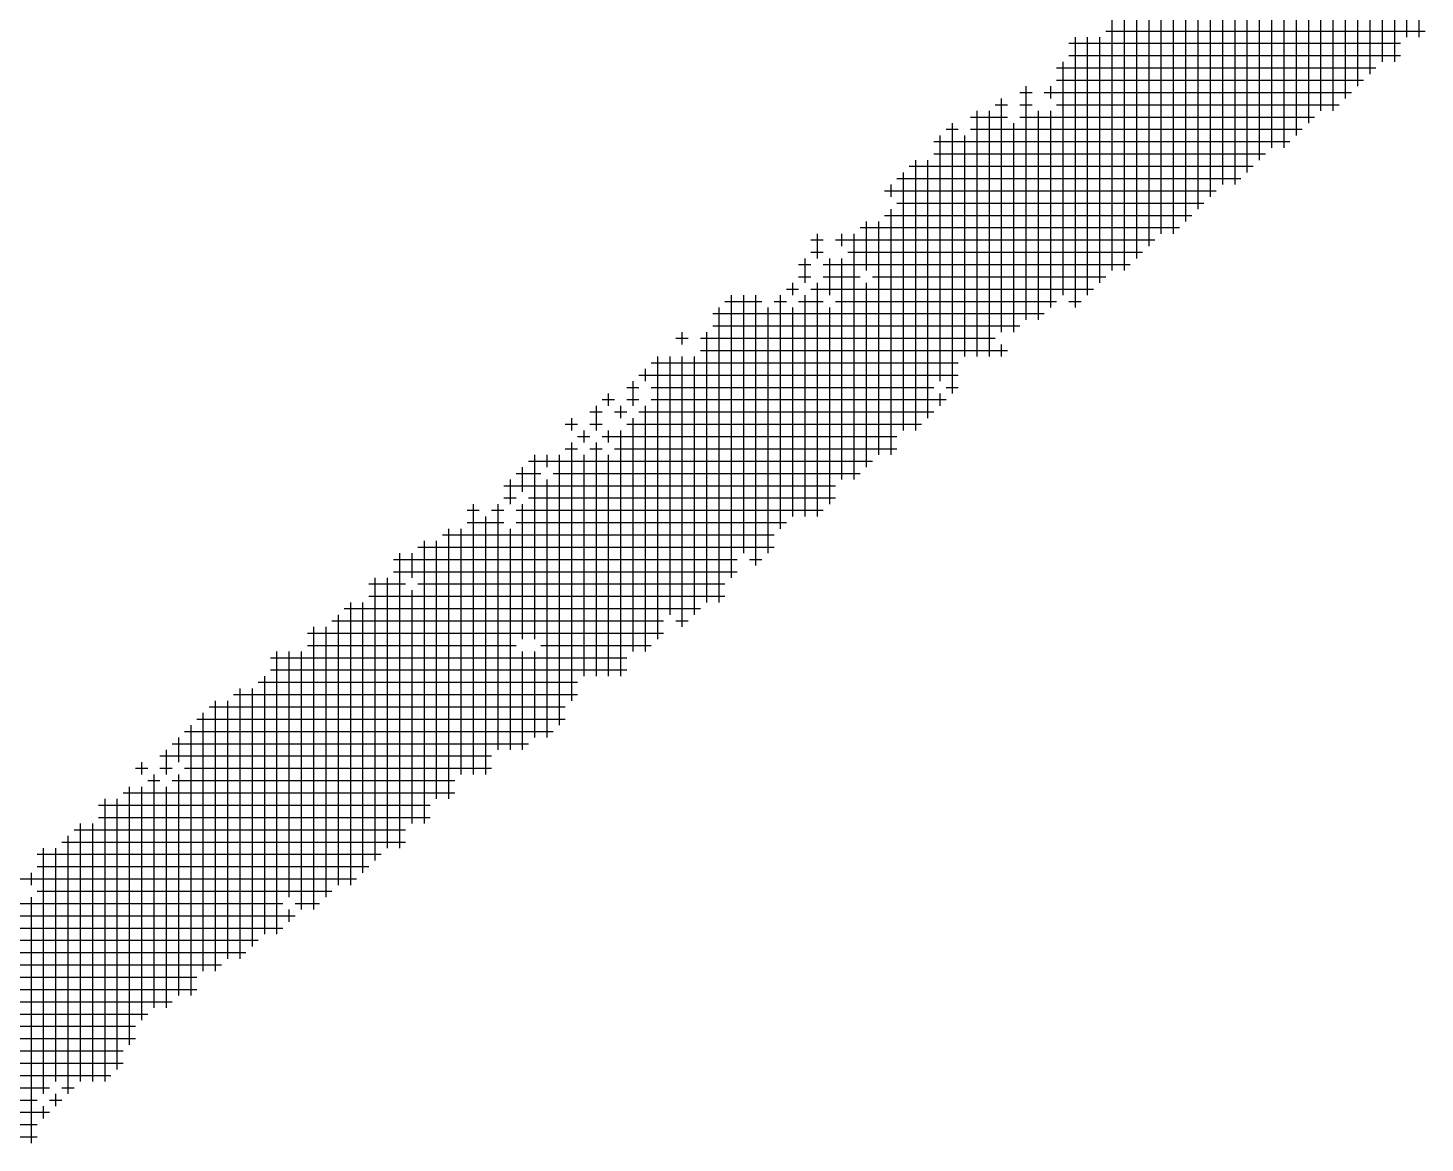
# Model space of a CAD drawing. Header units: feet. Extents: x 0 to 84100, y 0 to 59400.
# Drawn here: x 57405.9 to 57494.4, y 2995.4 to 3066 of the extents above; entities that cross this region are included whole.
import ezdxf

# ---------------------------------------------------------------- set-up
doc = ezdxf.new("R2010")
doc.units = ezdxf.units.FT
doc.header["$LTSCALE"] = 550
doc.header["$MEASUREMENT"] = 0
doc.layers.add('CX-MISC', color=2, linetype='CONTINUOUS')

# ---------------------------------------------------------------- blocks, each defined once
blk = doc.blocks.new('CXGLOGO-싸인2')
at = {"layer": 'CX-MISC'}
for p, q in [((9660.4328, -1036.4299), (9660.4328, -1037.9851)), ((9660.2772, -1036.5855), (9660.2772, -1038.0629)), ((9659.8884, -1036.741), (9659.8884, -1038.3739)), ((9659.9662, -1036.6632), (9659.9662, -1038.2962)), ((9660.1217, -1036.6632), (9660.1217, -1038.2184)), ((9660.1995, -1036.6632), (9660.1995, -1038.1407)), ((9660.5883, -1036.741), (9660.5883, -1037.8296)), ((9659.7329, -1036.8187), (9659.7329, -1038.5295)), ((9659.8107, -1036.8187), (9659.8107, -1038.4517)), ((9660.044, -1036.8187), (9660.044, -1038.2962)), ((9660.5105, -1036.8187), (9660.5105, -1037.8296)), ((9659.4996, -1036.8965), (9659.4996, -1038.685)), ((9660.355, -1036.8965), (9660.355, -1037.9851)), ((9659.5774, -1036.9743), (9659.5774, -1038.6072)), ((9659.3441, -1037.052), (9659.3441, -1038.7627)), ((9659.4219, -1037.052), (9659.4219, -1038.7627)), ((9659.6552, -1037.052), (9659.6552, -1038.5295)), ((9659.2664, -1037.1298), (9659.2664, -1038.8405)), ((9659.1108, -1037.2075), (9659.1108, -1038.996)), ((9659.1886, -1037.2075), (9659.1886, -1038.9183)), ((9658.9553, -1037.3631), (9658.9553, -1039.0738)), ((9659.0331, -1037.2853), (9659.0331, -1039.0738)), ((9658.8776, -1037.4408), (9658.8776, -1039.1515)), ((9658.722, -1037.5186), (9658.722, -1039.3071)), ((9658.7998, -1037.5186), (9658.7998, -1039.2293)), ((9658.6443, -1037.6741), (9658.6443, -1039.3071)), ((9658.6054, -1037.7907), (9660.6272, -1037.7907)), ((9658.3721, -1037.8685), (9660.4716, -1037.8685)), ((9658.411, -1037.8296), (9658.411, -1039.5403)), ((9658.4888, -1037.8296), (9658.4888, -1039.4626)), ((9658.5665, -1037.8296), (9658.5665, -1039.3848)), ((9658.3721, -1037.9463), (9660.4716, -1037.9463)), ((9658.2944, -1038.024), (9660.3161, -1038.024)), ((9658.3332, -1037.9851), (9658.3332, -1039.4626)), ((9658.1, -1038.1407), (9658.1, -1039.6181)), ((9658.2555, -1038.1407), (9658.2555, -1038.2184)), ((9658.2944, -1038.1018), (9660.2384, -1038.1018)), ((9657.9444, -1038.2184), (9657.9444, -1039.6959)), ((9658.0611, -1038.1795), (9658.1388, -1038.1795)), ((9658.2166, -1038.1795), (9660.1606, -1038.1795)), ((9657.75, -1038.3351), (9657.9833, -1038.3351)), ((9657.7889, -1038.2962), (9657.7889, -1039.8514)), ((9657.8667, -1038.2962), (9657.8667, -1039.8514)), ((9657.9056, -1038.2573), (9657.9833, -1038.2573)), ((9658.0611, -1038.2573), (9658.1388, -1038.2573)), ((9658.0611, -1038.3351), (9659.9273, -1038.3351)), ((9658.1777, -1038.2962), (9658.1777, -1039.6181)), ((9658.2555, -1038.2962), (9658.2555, -1039.5403)), ((9658.2944, -1038.2573), (9660.0828, -1038.2573)), ((9657.5945, -1038.4128), (9657.6723, -1038.4128)), ((9657.6334, -1038.3739), (9657.6334, -1040.0847)), ((9657.75, -1038.4128), (9659.8496, -1038.4128)), ((9658.0222, -1038.3739), (9658.0222, -1039.6959)), ((9657.5168, -1038.4906), (9659.7718, -1038.4906)), ((9657.5556, -1038.4517), (9657.5556, -1040.0069)), ((9657.7112, -1038.4517), (9657.7112, -1039.8514)), ((9657.5168, -1038.5683), (9659.6163, -1038.5683)), ((9657.3224, -1038.685), (9657.3224, -1040.3179)), ((9657.3612, -1038.6461), (9659.5385, -1038.6461)), ((9657.4001, -1038.6072), (9657.4001, -1040.3179)), ((9657.4779, -1038.6072), (9657.4779, -1040.2402)), ((9657.2446, -1038.7627), (9657.2446, -1038.8405)), ((9657.2835, -1038.7239), (9659.4608, -1038.7239)), ((9657.2057, -1038.8016), (9659.3052, -1038.8016)), ((9657.2057, -1038.9571), (9659.1497, -1038.9571)), ((9657.2446, -1038.9183), (9657.2446, -1040.4735)), ((9657.2835, -1038.8794), (9659.2275, -1038.8794)), ((9657.0502, -1039.0349), (9659.072, -1039.0349)), ((9657.0891, -1038.996), (9657.0891, -1039.3071)), ((9657.1668, -1038.996), (9657.1668, -1040.4735)), ((9656.7392, -1039.1127), (9656.8169, -1039.1127)), ((9656.778, -1039.0738), (9656.778, -1039.2293)), ((9656.8947, -1039.1127), (9658.9164, -1039.1127)), ((9656.9336, -1039.0738), (9656.9336, -1039.1515)), ((9657.0113, -1039.0738), (9657.0113, -1040.629)), ((9656.7392, -1039.1904), (9656.8169, -1039.1904)), ((9656.9724, -1039.1904), (9658.8387, -1039.1904)), ((9656.6614, -1039.2682), (9656.7392, -1039.2682)), ((9656.7003, -1039.2293), (9656.7003, -1039.3848)), ((9656.8169, -1039.2682), (9658.7609, -1039.2682)), ((9656.8558, -1039.2293), (9656.8558, -1039.4626)), ((9656.9336, -1039.2293), (9656.9336, -1040.629)), ((9656.6225, -1039.3848), (9656.6225, -1039.4626)), ((9656.6614, -1039.3459), (9656.7392, -1039.3459)), ((9656.778, -1039.3848), (9656.778, -1040.8623)), ((9656.8169, -1039.3459), (9657.0502, -1039.3459)), ((9657.0891, -1039.3848), (9657.0891, -1040.5512)), ((9657.128, -1039.3459), (9658.6054, -1039.3459)), ((9656.2337, -1039.4626), (9656.2337, -1041.2511)), ((9656.3115, -1039.4626), (9656.3115, -1041.0955)), ((9656.3892, -1039.4626), (9656.3892, -1041.1733)), ((9656.5448, -1039.4626), (9656.5448, -1040.94)), ((9656.5836, -1039.4237), (9656.6614, -1039.4237)), ((9656.7003, -1039.4626), (9656.7003, -1040.8623)), ((9656.7392, -1039.4237), (9658.5276, -1039.4237)), ((9656.156, -1039.5403), (9656.156, -1041.4066)), ((9656.1948, -1039.5015), (9656.4281, -1039.5015)), ((9656.467, -1039.5403), (9656.467, -1041.0955)), ((9656.5059, -1039.5015), (9656.5836, -1039.5015)), ((9656.6225, -1039.5403), (9656.6225, -1040.8623)), ((9656.6614, -1039.5015), (9656.8169, -1039.5015)), ((9656.8558, -1039.5403), (9656.8558, -1040.7845)), ((9656.8947, -1039.5015), (9658.2944, -1039.5015)), ((9658.3721, -1039.5015), (9658.4499, -1039.5015)), ((9656.1171, -1039.5792), (9658.2166, -1039.5792)), ((9656.1171, -1039.657), (9658.0611, -1039.657)), ((9655.8838, -1039.7347), (9655.9616, -1039.7347)), ((9655.9227, -1039.6959), (9655.9227, -1039.7736)), ((9656.0393, -1039.7347), (9657.9056, -1039.7347)), ((9656.0782, -1039.6959), (9656.0782, -1041.4066)), ((9656.0393, -1039.8125), (9657.9833, -1039.8125)), ((9657.9444, -1039.7736), (9657.9444, -1039.8514)), ((9655.6894, -1039.9291), (9655.6894, -1040.0069)), ((9655.7283, -1039.8903), (9657.6723, -1039.8903)), ((9655.7672, -1039.8514), (9655.7672, -1041.6399)), ((9655.8449, -1039.8514), (9655.8449, -1041.4843)), ((9655.9227, -1039.8514), (9655.9227, -1041.5621)), ((9656.0004, -1039.8514), (9656.0004, -1041.4843)), ((9655.6116, -1040.0069), (9655.6116, -1040.1624)), ((9655.6505, -1039.968), (9657.6723, -1039.968)), ((9655.4561, -1040.0847), (9655.4561, -1040.1624)), ((9655.5728, -1040.0458), (9655.6505, -1040.0458)), ((9655.7283, -1040.0458), (9657.5168, -1040.0458)), ((9657.5556, -1040.0847), (9657.5556, -1040.1624)), ((9657.5945, -1040.0458), (9657.6723, -1040.0458)), ((9655.3784, -1040.1624), (9655.3784, -1040.3179)), ((9655.4172, -1040.1235), (9655.495, -1040.1235)), ((9655.5339, -1040.1624), (9655.5339, -1040.2402)), ((9655.5728, -1040.1235), (9655.6505, -1040.1235)), ((9655.6894, -1040.1624), (9655.6894, -1041.7176)), ((9655.7283, -1040.1235), (9657.5945, -1040.1235)), ((9655.184, -1040.2791), (9655.2617, -1040.2791)), ((9655.2228, -1040.2402), (9655.2228, -1040.3179)), ((9655.3395, -1040.2013), (9655.4172, -1040.2013)), ((9655.3395, -1040.2791), (9655.4172, -1040.2791)), ((9655.495, -1040.2013), (9655.5728, -1040.2013)), ((9655.5728, -1040.2791), (9657.439, -1040.2791)), ((9655.6116, -1040.2402), (9655.6116, -1041.7176)), ((9655.6505, -1040.2013), (9657.5168, -1040.2013)), ((9655.2617, -1040.3568), (9655.3395, -1040.3568)), ((9655.3006, -1040.3179), (9655.3006, -1040.3957)), ((9655.4172, -1040.3568), (9657.2835, -1040.3568)), ((9655.4561, -1040.3179), (9655.4561, -1040.3957)), ((9655.5339, -1040.3179), (9655.5339, -1041.8731)), ((9655.184, -1040.4346), (9655.2617, -1040.4346)), ((9655.2228, -1040.3957), (9655.2228, -1042.0287)), ((9655.3395, -1040.4346), (9655.4172, -1040.4346)), ((9655.3784, -1040.3957), (9655.3784, -1041.8731)), ((9655.495, -1040.4346), (9657.2835, -1040.4346)), ((9654.9507, -1040.5123), (9657.128, -1040.5123)), ((9654.9896, -1040.4735), (9654.9896, -1041.6399)), ((9655.0673, -1040.4735), (9655.0673, -1040.5512)), ((9655.1451, -1040.4735), (9655.1451, -1042.1842)), ((9655.3006, -1040.4735), (9655.3006, -1041.8731)), ((9655.4561, -1040.4735), (9655.4561, -1041.8731)), ((9654.834, -1040.629), (9654.834, -1040.7845)), ((9654.8729, -1040.5901), (9655.0284, -1040.5901)), ((9654.9118, -1040.5512), (9654.9118, -1040.7067)), ((9655.0673, -1040.629), (9655.0673, -1042.2619)), ((9655.1062, -1040.5901), (9657.0502, -1040.5901)), ((9654.7952, -1040.6679), (9656.8947, -1040.6679)), ((9654.6008, -1040.7845), (9654.6008, -1042.4952)), ((9654.7563, -1040.7845), (9654.7563, -1042.3397)), ((9654.7952, -1040.7456), (9654.8729, -1040.7456)), ((9654.9118, -1040.7845), (9654.9118, -1041.6399)), ((9654.9507, -1040.7456), (9656.8947, -1040.7456)), ((9654.5619, -1040.8234), (9654.6396, -1040.8234)), ((9654.5619, -1040.9011), (9654.7952, -1040.9011)), ((9654.6785, -1040.8623), (9654.6785, -1042.4952)), ((9654.7174, -1040.8234), (9654.7952, -1040.8234)), ((9654.8729, -1040.8234), (9656.8169, -1040.8234)), ((9654.8729, -1040.9011), (9656.5836, -1040.9011)), ((9654.4064, -1040.9789), (9656.5059, -1040.9789)), ((9654.4452, -1040.94), (9654.4452, -1042.6507)), ((9654.523, -1040.94), (9654.523, -1042.4952)), ((9654.834, -1040.94), (9654.834, -1042.3397)), ((9654.2508, -1041.0567), (9656.5059, -1041.0567)), ((9654.2897, -1041.0178), (9654.2897, -1042.8063)), ((9654.3675, -1041.0178), (9654.3675, -1042.6507)), ((9654.0953, -1041.1344), (9656.2726, -1041.1344)), ((9654.1342, -1041.0955), (9654.1342, -1042.9618)), ((9654.212, -1041.0955), (9654.212, -1041.2511)), ((9656.3504, -1041.1344), (9656.4281, -1041.1344)), ((9653.9787, -1041.2511), (9653.9787, -1043.0395)), ((9654.0564, -1041.2511), (9654.0564, -1042.9618)), ((9654.0953, -1041.2122), (9656.2726, -1041.2122)), ((9653.9398, -1041.2899), (9654.1731, -1041.2899)), ((9654.212, -1041.3288), (9654.212, -1042.8063)), ((9654.2508, -1041.2899), (9656.1948, -1041.2899)), ((9653.8232, -1041.4066), (9653.8232, -1043.1951)), ((9653.9009, -1041.4066), (9653.9009, -1043.1173)), ((9653.9398, -1041.3677), (9656.1948, -1041.3677)), ((9653.7454, -1041.4843), (9653.7454, -1043.1951)), ((9653.7843, -1041.4455), (9656.0393, -1041.4455)), ((9653.551, -1041.601), (9655.806, -1041.601)), ((9653.5899, -1041.5621), (9653.5899, -1043.3506)), ((9653.6676, -1041.5621), (9653.6676, -1043.2728)), ((9653.7065, -1041.5232), (9655.806, -1041.5232)), ((9655.8838, -1041.5232), (9655.9616, -1041.5232)), ((9653.551, -1041.6787), (9654.8729, -1041.6787)), ((9655.0284, -1041.6787), (9655.7283, -1041.6787)), ((9653.3177, -1041.7565), (9655.5728, -1041.7565)), ((9653.3566, -1041.7176), (9653.3566, -1043.5061)), ((9653.4344, -1041.7176), (9653.4344, -1043.2728)), ((9653.5121, -1041.7176), (9653.5121, -1043.3506)), ((9654.9118, -1041.7176), (9654.9118, -1042.3397)), ((9654.9896, -1041.7176), (9654.9896, -1042.2619)), ((9653.2788, -1041.8731), (9653.2788, -1043.5061)), ((9653.3177, -1041.8343), (9655.5728, -1041.8343)), ((9653.1233, -1041.9509), (9653.1233, -1043.6616)), ((9653.2011, -1041.9509), (9653.2011, -1043.5839)), ((9653.24, -1041.912), (9655.2617, -1041.912)), ((9652.9678, -1042.0287), (9652.9678, -1043.7394)), ((9653.0456, -1042.0287), (9653.0456, -1043.6616)), ((9653.0844, -1041.9898), (9655.2617, -1041.9898)), ((9652.89, -1042.1064), (9652.89, -1043.7394)), ((9652.9289, -1042.0675), (9655.184, -1042.0675)), ((9652.7734, -1042.2231), (9655.1062, -1042.2231)), ((9652.8123, -1042.1842), (9652.8123, -1043.8949)), ((9652.8512, -1042.1453), (9655.184, -1042.1453)), ((9652.6956, -1042.3008), (9654.9507, -1042.3008)), ((9652.7345, -1042.2619), (9652.7345, -1042.4175)), ((9652.6179, -1042.3786), (9654.7174, -1042.3786)), ((9652.6568, -1042.3397), (9652.6568, -1042.4952)), ((9652.4624, -1042.4563), (9652.5401, -1042.4563)), ((9652.5012, -1042.4175), (9652.5012, -1042.4952)), ((9652.579, -1042.4952), (9652.579, -1043.9727)), ((9652.6179, -1042.4563), (9652.6956, -1042.4563)), ((9652.7345, -1042.4952), (9652.7345, -1043.8949)), ((9652.7734, -1042.4563), (9654.7174, -1042.4563)), ((9652.4235, -1042.573), (9652.4235, -1044.2059)), ((9652.5012, -1042.573), (9652.5012, -1044.0504)), ((9652.5401, -1042.5341), (9652.6179, -1042.5341)), ((9652.6568, -1042.573), (9652.6568, -1043.9727)), ((9652.6956, -1042.5341), (9654.4841, -1042.5341)), ((9652.268, -1042.6507), (9652.268, -1044.4392)), ((9652.3457, -1042.6507), (9652.3457, -1044.3615)), ((9652.3846, -1042.6119), (9654.4841, -1042.6119)), ((9652.2291, -1042.6896), (9654.3286, -1042.6896)), ((9652.0736, -1042.8451), (9654.1731, -1042.8451)), ((9652.1124, -1042.8063), (9652.1124, -1044.4392)), ((9652.1902, -1042.8063), (9652.1902, -1044.4392)), ((9652.2291, -1042.7674), (9654.3286, -1042.7674)), ((9651.9958, -1042.9229), (9654.1731, -1042.9229)), ((9652.0347, -1042.884), (9652.0347, -1044.517)), ((9651.8403, -1043.0007), (9654.0176, -1043.0007)), ((9651.8792, -1042.9618), (9651.8792, -1044.517)), ((9651.9569, -1042.9618), (9651.9569, -1044.4392)), ((9651.8403, -1043.0784), (9653.9398, -1043.0784)), ((9651.6848, -1043.1562), (9653.862, -1043.1562)), ((9651.8014, -1043.1173), (9651.8014, -1043.1951)), ((9651.8014, -1043.2728), (9651.8014, -1044.828)), ((9651.8403, -1043.2339), (9653.7065, -1043.2339)), ((9651.6848, -1043.3117), (9653.3955, -1043.3117)), ((9653.4344, -1043.3506), (9653.4344, -1043.4283)), ((9653.4732, -1043.3117), (9653.6288, -1043.3117)), ((9651.4515, -1043.3895), (9653.4732, -1043.3895)), ((9651.5292, -1043.4672), (9653.3955, -1043.4672)), ((9651.4515, -1043.545), (9653.24, -1043.545)), ((9651.2182, -1043.6227), (9653.1622, -1043.6227)), ((9651.296, -1043.7005), (9653.0067, -1043.7005)), ((9651.1404, -1043.7783), (9652.8512, -1043.7783)), ((9650.9849, -1043.856), (9652.8512, -1043.856)), ((9650.9072, -1043.9338), (9652.6956, -1043.9338)), ((9650.5961, -1044.0115), (9652.5401, -1044.0115)), ((9650.3628, -1044.1671), (9652.4624, -1044.1671)), ((9650.4406, -1044.0893), (9652.4624, -1044.0893)), ((9650.2073, -1044.2448), (9652.3846, -1044.2448)), ((9650.2073, -1044.3226), (9652.3846, -1044.3226)), ((9650.0518, -1044.4003), (9652.3068, -1044.4003)), ((9649.974, -1044.4781), (9651.918, -1044.4781)), ((9651.9569, -1044.517), (9651.9569, -1044.5947)), ((9651.9958, -1044.4781), (9652.0736, -1044.4781)), ((9649.8963, -1044.5559), (9651.8403, -1044.5559)), ((9651.8792, -1044.5947), (9651.8792, -1044.6725)), ((9651.918, -1044.5559), (9651.9958, -1044.5559)), ((9649.7408, -1044.6336), (9651.918, -1044.6336)), ((9649.5852, -1044.7114), (9651.8403, -1044.7114)), ((9649.5852, -1044.7891), (9651.8403, -1044.7891))]:
    blk.add_line(p, q, dxfattribs=at)

msp = doc.modelspace()

# ---------------------------------------------------------------- block references
at = {"layer": 'CX-MISC', "xscale": 9.999999997671694, "yscale": 9.999999997671694, "zscale": 9.999999997671694}
msp.add_blockref('CXGLOGO-싸인2', (-39111.884, 13443.713), dxfattribs=at)

doc.saveas('drawing.dxf')
